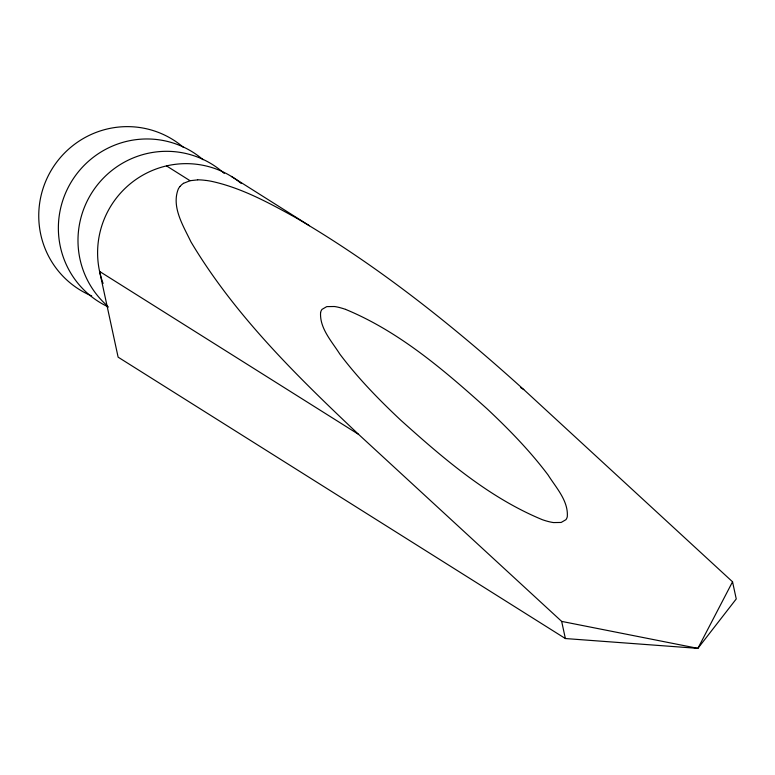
<?xml version="1.0" encoding="UTF-8"?>
<svg xmlns="http://www.w3.org/2000/svg" width="775" height="775" viewBox="0 0 775 775"><rect width="100%" height="100%" fill="white"/><g stroke="black" fill="none" stroke-linecap="round" stroke-linejoin="round"><path stroke-width="1.16" d="M320.588 312.49C319.523 328.338 331.942 341.552 339.808 354.059C357.895 378.113 378.965 399.735 400.878 420.292C443.707 458.771 488.657 497.521 542.374 519.705A375.768 65.1 -11.8 0 0 546.259 520.955L547.286 521.236A151.135 26.185 -11.8 0 0 552.449 522.408A88.04 15.248 -11.8 0 0 553.592 522.573L561.158 522.457L565.866 519.725A88.04 15.248 -11.8 0 0 566.428 518.911A159.786 27.687 -11.8 0 0 567.3 516.605C568.453 500.766 555.937 487.523 548.109 475.027C530.032 450.972 508.952 429.35 487.049 408.793C444.211 370.305 399.261 331.555 345.543 309.37M205.917 180.41L207.07 180.565A192.248 33.306 -11.8 0 1 211.585 181.34C241.587 187.87 268.935 202.847 295.556 217.562C378.026 265.718 453.046 325.655 523.774 389.573L732.54 581.802L697.887 648.365L565.372 638.542L118.12 357.159L99.607 271.424M180.042 186.407L179.626 186.93A192.248 33.306 -11.8 0 0 178.269 189.061C171.207 207.051 183.443 226.077 190.912 241.81C234.757 315.338 296.728 375.933 358.544 434.329L561.662 621.395L697.887 648.365L736.25 598.949L732.54 581.802M183.685 183.249L190.049 180.711L197.644 179.877M358.525 434.339L99.587 271.434M520.713 387.636L523.774 389.573M166.509 165.898L190.049 180.711M231.405 176.419L309.457 225.719M561.662 621.395L565.372 638.542M103.094 283.427A88.35 87.062 -57.8 0 1 134.637 180.41A88.35 87.062 -57.8 0 1 241.267 183.52M180.158 186.388A73.47 12.729 -11.8 0 1 183.53 183.278M197.819 179.819A70.913 12.284 -11.8 0 1 205.782 180.449M345.534 309.37A375.768 65.1 -11.8 0 0 341.659 308.13L340.632 307.84A151.135 26.185 -11.8 0 0 335.468 306.668A88.04 15.248 -11.8 0 0 334.325 306.512L326.759 306.619L322.051 309.361A88.04 15.248 -11.8 0 0 321.489 310.174A159.786 27.687 -11.8 0 0 320.618 312.48M107.337 305.834A88.35 87.062 -57.8 0 1 100.401 181.34A88.35 87.062 -57.8 0 1 224.256 173.445M108.49 307.016A88.35 87.062 -57.8 0 1 72.55 179.887A88.35 87.062 -57.8 0 1 203.079 159.727M91.712 295.934A88.35 87.062 -57.8 0 1 52.099 168.882A88.35 87.062 -57.8 0 1 183.462 147.386"/></g></svg>
